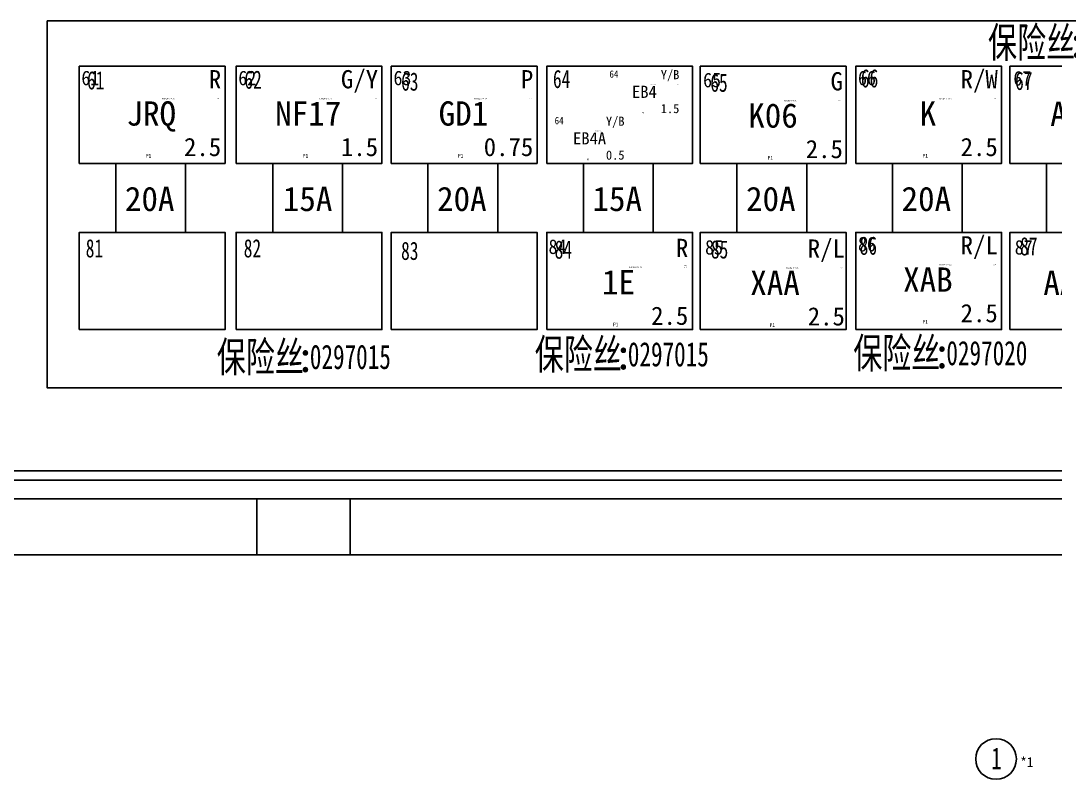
# Model space of a CAD drawing. Header units: millimetres. Extents: x -2653 to 6698, y -4403 to -42.
# Drawn here: x -1338.1 to -1253, y -857.4 to -795 of the extents above; entities that cross this region are included whole.
import ezdxf
from ezdxf.enums import TextEntityAlignment as Align

# ---------------------------------------------------------------- set-up
doc = ezdxf.new("R2010")
doc.units = ezdxf.units.MM
doc.header["$MEASUREMENT"] = 0
for name, color, linetype in [('文字', 3, 'Continuous'), ('物料-序号', 5, 'Continuous'), ('物料-数量', 4, 'Continuous'), ('轮廓线', 7, 'Continuous'), ('附件-供应商', 43, 'Continuous'), ('附件-名称', 53, 'Continuous'), ('附件-数量', 21, 'Continuous'), ('附件-编码', 52, 'Continuous')]:
    doc.layers.add(name, color=color, linetype=linetype)
for name, color, linetype, plot in [('物料-不打印', 2, 'Continuous', False), ('附件-不打印', 2, 'Continuous', False), ('隐藏-剥皮长度', 2, 'Continuous', False), ('隐藏-加余量', 1, 'Continuous', False), ('隐藏-备注', 1, 'Continuous', False), ('隐藏-孔位', 1, 'Continuous', False), ('隐藏-对应端子', 2, 'Continuous', False), ('隐藏-规格', 1, 'Continuous', False), ('隐藏-辅助信息', 3, 'Continuous', False), ('隐藏-防水栓', 2, 'Continuous', False)]:
    doc.layers.add(name, color=color, linetype=linetype, plot=plot)
doc.styles.add('CL', font='', dxfattribs={"height": 2})
doc.styles.get("Standard").update_dxf_attribs({"font": 'txt', "bigfont": 'gbcbig.shx'})
doc.styles.add('灯泡', font='', dxfattribs={"width": 0.7})
doc.styles.get('CL').set_extended_font_data('SimSun')
doc.styles.get('灯泡').set_extended_font_data('NSimSun')

# ---------------------------------------------------------------- blocks, each defined once
blk = doc.blocks.new('BX22012-1成')
at = {"color": 0, "lineweight": -3}
for p, q in [((1197.788, 69.237), (863.718, 69.237)), ((1197.788, 68.471), (863.718, 68.471)), ((1197.788, 66.939), (863.718, 66.939)), ((863.718, 62.341), (923.483, 62.341)), ((931.145, 62.341), (993.975, 62.341))]:
    blk.add_line(p, q, dxfattribs=at)
at = {"color": 0, "lineweight": -3, "ltscale": 0.101351}
for p, q in [((923.483, 66.939), (923.483, 62.341)), ((931.145, 62.341), (931.145, 66.939))]:
    blk.add_line(p, q, dxfattribs=at)
at = {"color": 0, "lineweight": -3, "ltscale": 0.168919}
blk.add_line((931.145, 62.341), (923.483, 62.341), dxfattribs=at)
at = {"color": 0, "lineweight": -3}
for points in [[(908.854, 94.536), (920.854, 94.536), (920.854, 102.536), (908.854, 102.536)], [(921.769, 94.536), (933.769, 94.536), (933.769, 102.536), (921.769, 102.536)], [(934.539, 94.536), (946.539, 94.536), (946.539, 102.536), (934.539, 102.536)], [(947.33, 94.536), (959.33, 94.536), (959.33, 102.536), (947.33, 102.536)], [(959.966, 94.536), (971.966, 94.536), (971.966, 102.536), (959.966, 102.536)], [(972.767, 94.536), (984.767, 94.536), (984.767, 102.536), (972.767, 102.536)], [(985.448, 94.536), (997.448, 94.536), (997.448, 102.536), (985.448, 102.536)], [(908.854, 80.863), (920.854, 80.863), (920.854, 88.863), (908.854, 88.863)], [(921.769, 80.863), (933.769, 80.863), (933.769, 88.863), (921.769, 88.863)], [(934.539, 80.863), (946.539, 80.863), (946.539, 88.863), (934.539, 88.863)], [(947.33, 80.863), (959.33, 80.863), (959.33, 88.863), (947.33, 88.863)], [(959.966, 80.863), (971.966, 80.863), (971.966, 88.863), (959.966, 88.863)], [(972.767, 80.863), (984.767, 80.863), (984.767, 88.863), (972.767, 88.863)], [(985.448, 80.863), (997.448, 80.863), (997.448, 88.863), (985.448, 88.863)]]:
    blk.add_lwpolyline(points, close=True, dxfattribs=at)
for points in [[(911.867, 88.863), (911.867, 94.536)], [(917.615, 94.536), (917.615, 88.863)], [(924.782, 88.863), (924.782, 94.536)], [(930.53, 94.536), (930.53, 88.863)], [(937.552, 88.863), (937.552, 94.536)], [(943.3, 94.536), (943.3, 88.863)], [(950.343, 88.863), (950.343, 94.536)], [(956.091, 94.536), (956.091, 88.863)], [(962.978, 88.863), (962.978, 94.536)], [(968.727, 94.536), (968.727, 88.863)], [(975.78, 88.863), (975.78, 94.536)], [(981.528, 94.536), (981.528, 88.863)], [(988.461, 88.863), (988.461, 94.536)]]:
    blk.add_lwpolyline(points, dxfattribs=at)
at = {"layer": '轮廓线', "color": 0, "lineweight": -3}
blk.add_lwpolyline([(906.231, 106.288), (1077.008, 106.288), (1077.008, 76.066), (906.231, 76.066)], close=True, dxfattribs=at)
at = {"color": 0, "lineweight": -3, "char_height": 1.5, "width": 3.6791, "attachment_point": 1, "style": '灯泡'}
for s, insert in [('64', (947.84, 102.247)), ('66', (973.185, 102.298)), ('61', (909.497, 102.134)), ('62', (922.447, 102.186)), ('63', (935.345, 102.03)), ('65', (960.791, 101.934)), ('67', (985.874, 102.09)), ('81', (909.392, 88.308)), ('82', (922.395, 88.308)), ('83', (935.345, 88.099)), ('84', (947.982, 88.204)), ('85', (960.843, 88.213)), ('86', (973.081, 88.525)), ('87', (986.292, 88.473))]:
    blk.add_mtext(s, dxfattribs=dict(at, insert=insert))
blk = doc.blocks.new('电线2')
at = {"layer": '轮廓线', "color": 7, "style": 'CL', "flags": 4}
for tag, p in [('颜色', (5.879, 2.803)), ('线径', (5.879, -2.776))]:
    blk.add_attdef(tag, text='', height=1.5, dxfattribs=at).set_placement(p, align=Align.MIDDLE_RIGHT)
blk.add_attdef('线号', text='', height=2, dxfattribs=at).set_placement((0.127, -0.016), align=Align.MIDDLE_CENTER)
at = {"layer": '隐藏-剥皮长度', "color": 2, "style": 'CL', "width": 0.9, "flags": 4}
blk.add_attdef('剥皮', text='', height=0.1, dxfattribs=at).set_placement((5.742, 1.222), align=Align.MIDDLE_RIGHT)
at = {"layer": '隐藏-加余量', "color": 1, "style": 'CL', "width": 0.9, "flags": 4}
blk.add_attdef('加余量', text='', height=0.1, dxfattribs=at).set_placement((5.742, 1.362), align=Align.MIDDLE_RIGHT)
at = {"layer": '隐藏-备注', "color": 1, "style": 'CL', "width": 0.9, "flags": 5}
blk.add_attdef('备注', text='', height=0.1, dxfattribs=at).set_placement((3.704, -1.38), align=Align.MIDDLE_CENTER)
at = {"layer": '隐藏-孔位', "color": 6, "style": 'CL', "width": 0.9, "flags": 4}
blk.add_attdef('孔位', text='', height=1.2, dxfattribs=at).set_placement((-5.625, 2.907), align=Align.MIDDLE_LEFT)
at = {"layer": '隐藏-对应端子', "color": 2, "style": 'CL', "width": 0.9, "flags": 4}
blk.add_attdef('对应簧片', text='', height=0.1, dxfattribs=at).set_placement((2.055, 1.208), align=Align.MIDDLE_RIGHT)
at = {"layer": '隐藏-规格', "color": 1, "style": 'CL', "width": 0.9, "flags": 5}
blk.add_attdef('规格', text='', height=0.2, dxfattribs=at).set_placement((5.742, -1.391), align=Align.MIDDLE_RIGHT)
at = {"layer": '隐藏-辅助信息', "color": 3, "style": 'CL', "width": 0.9, "flags": 5}
for tag, p in [('供方编码', (3.704, 1.236)), ('编码', (3.704, 1.37))]:
    blk.add_attdef(tag, text='', height=0.1, dxfattribs=at).set_placement(p, align=Align.MIDDLE_CENTER)
at = {"layer": '隐藏-辅助信息', "color": 2, "style": 'CL', "width": 0.9, "flags": 5}
for tag, p in [('辅助', (3.704, 1.511)), ('标识管', (3.704, -1.138))]:
    blk.add_attdef(tag, text='', height=0.1, dxfattribs=at).set_placement(p, align=Align.MIDDLE_CENTER)
at = {"layer": '隐藏-辅助信息', "color": 3, "style": 'CL', "width": 0.9, "flags": 5}
for tag, p in [('线种', (2.055, -1.261)), ('工位', (2.055, -1.38))]:
    blk.add_attdef(tag, text='', height=0.1, dxfattribs=at).set_placement(p, align=Align.MIDDLE_RIGHT)
at = {"layer": '隐藏-辅助信息', "color": 1, "style": 'CL', "width": 0.9, "flags": 5}
blk.add_attdef('选项', text='', height=0.1, dxfattribs=at).set_placement((3.704, -1.261), align=Align.MIDDLE_CENTER)
at = {"layer": '隐藏-辅助信息', "color": 4, "style": 'CL', "width": 0.9, "flags": 4}
blk.add_attdef('位置', text='', height=0.3, dxfattribs=at).set_placement((-0.094, -3.491), align=Align.MIDDLE_CENTER)
at = {"layer": '隐藏-防水栓', "color": 2, "style": 'CL', "width": 0.9, "flags": 4}
blk.add_attdef('防水栓', text='', height=0.1, dxfattribs=at).set_placement((2.055, 1.362), align=Align.MIDDLE_RIGHT)
blk = doc.blocks.new('物料')
at = {"layer": '轮廓线', "color": 1, "linetype": 'ByBlock', "lineweight": -3}
blk.add_circle((-0.001, 0), 1.672, dxfattribs=at)
at = {"layer": '物料-不打印', "color": 1, "style": 'CL', "width": 0.6, "flags": 1}
blk.add_attdef('单位', text='', height=0.2, dxfattribs=at).set_placement((-1.35, -0.771), align=Align.MIDDLE_RIGHT)
at = {"layer": '物料-不打印', "color": 3, "style": 'CL', "width": 0.6, "flags": 5}
for tag, height, p in [('工位', 0.2, (1.425, -0.922)), ('名称', 2, (0.285, -2.604)), ('规格', 0.2, (1.425, -1.173))]:
    blk.add_attdef(tag, text='', height=height, dxfattribs=at).set_placement(p, align=Align.MIDDLE_LEFT)
for tag, height, p in [('供应商', 2, (0.023, -2.645)), ('位置', 0.2, (-1.349, -1.287))]:
    blk.add_attdef(tag, text='', height=height, dxfattribs=at).set_placement(p, align=Align.MIDDLE_RIGHT)
at = {"layer": '物料-不打印', "color": 2, "style": 'CL', "width": 0.6, "flags": 5}
for tag, p in [('供方编码', (-1.35, -1.534)), ('编码', (-1.368, -1.056))]:
    blk.add_attdef(tag, text='', height=0.2, dxfattribs=at).set_placement(p, align=Align.MIDDLE_RIGHT)
at = {"layer": '物料-不打印', "color": 1, "style": 'CL', "width": 0.6, "flags": 5}
for tag, p in [('选项', (-0.138, -1.422)), ('备注', (1.398, -1.373))]:
    blk.add_attdef(tag, text='', height=0.2, dxfattribs=at).set_placement(p, align=Align.MIDDLE_LEFT)
at = {"layer": '物料-序号', "color": 0, "style": 'CL', "width": 0.7, "flags": 4}
blk.add_attdef('序号', text='', height=1.8, dxfattribs=at).set_placement((0.031, 0.049), align=Align.MIDDLE_CENTER)
at = {"layer": '物料-数量', "color": 2, "style": 'CL'}
blk.add_text('*', height=0.8, dxfattribs=at).set_placement((2.261, -0.26), align=Align.MIDDLE_CENTER)
at = {"layer": '物料-数量', "color": 2, "style": 'CL', "flags": 4}
blk.add_attdef('数量', text='', height=0.8, dxfattribs=at).set_placement((2.531, -0.253), align=Align.MIDDLE_LEFT)
blk = doc.blocks.new('附件')
at = {"layer": '文字', "color": 3, "style": 'CL'}
blk.add_text(':', height=2.5, dxfattribs=at).set_placement((-3.788, -0.382), align=Align.MIDDLE_CENTER)
at = {"layer": '附件-不打印', "color": 3, "style": 'CL', "width": 0.7, "flags": 5}
for tag, p in [('供方编码', (-8.485, -1.616)), ('范围', (-8.485, -1.318)), ('工位', (-6.896, -1.318)), ('位置', (-5.306, -1.318))]:
    blk.add_attdef(tag, text='', height=0.2, dxfattribs=at).set_placement(p, align=Align.MIDDLE_CENTER)
at = {"layer": '附件-不打印', "color": 1, "style": 'CL'}
for tag, width, flags, p in [('选项', 0.7, 13, (-6.896, -1.616)), ('备注', 0.7, 5, (-5.306, -1.616)), ('规格', 0.7, 5, (-3.717, -1.616)), ('单位', 0.6, 1, (-3.717, -1.318))]:
    blk.add_attdef(tag, text='', height=0.2, dxfattribs=dict(at, width=width, flags=flags)).set_placement(p, align=Align.MIDDLE_CENTER)
at = {"layer": '附件-供应商', "color": 3, "style": 'CL', "width": 0.7, "flags": 8}
blk.add_attdef('供应商', text='', height=2.5, dxfattribs=at).set_placement((-13.399, -0.419), align=Align.MIDDLE_RIGHT)
at = {"layer": '附件-名称', "color": 3, "style": 'CL', "width": 0.7, "flags": 4}
blk.add_attdef('名称', text='', height=2.5, dxfattribs=at).set_placement((-3.92, -0.382), align=Align.MIDDLE_RIGHT)
at = {"layer": '附件-数量', "color": 2, "style": 'CL', "width": 0.7, "flags": 2}
blk.add_attdef('*', text='', height=1, dxfattribs=at).set_placement((15.719, -0.382), align=Align.MIDDLE_CENTER)
at = {"layer": '附件-数量', "color": 2, "style": 'CL', "width": 0.7, "flags": 4}
blk.add_attdef('数量', text='', height=1.2, dxfattribs=at).set_placement((16.072, -0.382), align=Align.MIDDLE_LEFT)
at = {"layer": '附件-编码', "color": 2, "style": 'CL', "width": 0.7, "flags": 4}
blk.add_attdef('编码', text='', height=2.5, dxfattribs=at).set_placement((-3.651, -0.382), align=Align.MIDDLE_LEFT)

msp = doc.modelspace()

# ---------------------------------------------------------------- block references
msp.add_blockref('BX22012-1成', (-2242.141, -901.243))
ref = msp.add_blockref('附件', (-1247.407, -796.356))
ref.add_attrib('名称', '保险丝', dxfattribs={"layer": '附件-名称', "color": 3, "height": 2.5, "style": 'CL', "width": 0.7, "flags": 4}).set_placement((-1251.331, -796.739), align=Align.MIDDLE_RIGHT)
ref.add_attrib('编码', '0297010', dxfattribs={"layer": '附件-编码', "color": 2, "height": 2, "style": 'CL', "width": 0.7, "flags": 4}).set_placement((-1250.831, -796.739), align=Align.MIDDLE_LEFT)
at = {"lineweight": -3}
ref = msp.add_blockref('电线2', (-1327.482, -802.574), dxfattribs=at)
ref.add_attrib('线号', 'JRQ', dxfattribs={"layer": '轮廓线', "color": 7, "height": 2, "style": 'CL'}).set_placement((-1327.355, -802.591), align=Align.MIDDLE_CENTER)
ref.add_attrib('线径', '2.5', dxfattribs={"layer": '轮廓线', "color": 7, "height": 1.5, "style": 'CL'}).set_placement((-1321.603, -805.35), align=Align.MIDDLE_RIGHT)
ref.add_attrib('颜色', 'R', dxfattribs={"layer": '轮廓线', "color": 7, "height": 1.5, "style": 'CL'}).set_placement((-1321.603, -799.771), align=Align.MIDDLE_RIGHT)
ref.add_attrib('孔位', '61', dxfattribs={"layer": '隐藏-孔位', "color": 6, "height": 1.2, "style": 'CL', "width": 0.9}).set_placement((-1333.106, -799.667), align=Align.MIDDLE_LEFT)
ref.add_attrib('剥皮', '5.0', dxfattribs={"layer": '隐藏-剥皮长度', "color": 2, "height": 0.1, "style": 'CL', "width": 0.9}).set_placement((-1321.74, -801.353), align=Align.MIDDLE_RIGHT)
ref.add_attrib('对应簧片', 'DJB621A-5*0.6C', dxfattribs={"layer": '隐藏-对应端子', "color": 2, "height": 0.1, "style": 'CL', "width": 0.9}).set_placement((-1325.426, -801.366), align=Align.MIDDLE_RIGHT)
ref.add_attrib('位置', 'P1', dxfattribs={"layer": '隐藏-辅助信息', "color": 4, "height": 0.3, "style": 'CL', "width": 0.9}).set_placement((-1327.576, -806.065), align=Align.MIDDLE_CENTER)
ref = msp.add_blockref('电线2', (-1314.567, -802.574), dxfattribs=at)
ref.add_attrib('线号', 'NF17', dxfattribs={"layer": '轮廓线', "color": 7, "height": 2, "style": 'CL'}).set_placement((-1314.44, -802.591), align=Align.MIDDLE_CENTER)
ref.add_attrib('线径', '1.5', dxfattribs={"layer": '轮廓线', "color": 7, "height": 1.5, "style": 'CL'}).set_placement((-1308.688, -805.35), align=Align.MIDDLE_RIGHT)
ref.add_attrib('颜色', 'G/Y', dxfattribs={"layer": '轮廓线', "color": 7, "height": 1.5, "style": 'CL'}).set_placement((-1308.688, -799.771), align=Align.MIDDLE_RIGHT)
ref.add_attrib('孔位', '62', dxfattribs={"layer": '隐藏-孔位', "color": 6, "height": 1.2, "style": 'CL', "width": 0.9}).set_placement((-1320.192, -799.667), align=Align.MIDDLE_LEFT)
ref.add_attrib('剥皮', '5.0', dxfattribs={"layer": '隐藏-剥皮长度', "color": 2, "height": 0.1, "style": 'CL', "width": 0.9}).set_placement((-1308.825, -801.353), align=Align.MIDDLE_RIGHT)
ref.add_attrib('对应簧片', 'DJB621A-5*0.6B', dxfattribs={"layer": '隐藏-对应端子', "color": 2, "height": 0.1, "style": 'CL', "width": 0.9}).set_placement((-1312.511, -801.366), align=Align.MIDDLE_RIGHT)
ref.add_attrib('位置', 'P1', dxfattribs={"layer": '隐藏-辅助信息', "color": 4, "height": 0.3, "style": 'CL', "width": 0.9}).set_placement((-1314.661, -806.065), align=Align.MIDDLE_CENTER)
ref = msp.add_blockref('电线2', (-1301.796, -802.574), dxfattribs=at)
ref.add_attrib('线号', 'GD1', dxfattribs={"layer": '轮廓线', "color": 7, "height": 2, "style": 'CL'}).set_placement((-1301.669, -802.591), align=Align.MIDDLE_CENTER)
ref.add_attrib('线径', '0.75', dxfattribs={"layer": '轮廓线', "color": 7, "height": 1.5, "style": 'CL'}).set_placement((-1295.918, -805.35), align=Align.MIDDLE_RIGHT)
ref.add_attrib('颜色', 'P', dxfattribs={"layer": '轮廓线', "color": 7, "height": 1.5, "style": 'CL'}).set_placement((-1295.918, -799.771), align=Align.MIDDLE_RIGHT)
ref.add_attrib('孔位', '63', dxfattribs={"layer": '隐藏-孔位', "color": 6, "height": 1.2, "style": 'CL', "width": 0.9}).set_placement((-1307.421, -799.667), align=Align.MIDDLE_LEFT)
ref.add_attrib('剥皮', '5.0', dxfattribs={"layer": '隐藏-剥皮长度', "color": 2, "height": 0.1, "style": 'CL', "width": 0.9}).set_placement((-1296.055, -801.353), align=Align.MIDDLE_RIGHT)
ref.add_attrib('对应簧片', 'DJB621A-5*0.6A', dxfattribs={"layer": '隐藏-对应端子', "color": 2, "height": 0.1, "style": 'CL', "width": 0.9}).set_placement((-1299.741, -801.366), align=Align.MIDDLE_RIGHT)
ref.add_attrib('位置', 'P1', dxfattribs={"layer": '隐藏-辅助信息', "color": 4, "height": 0.3, "style": 'CL', "width": 0.9}).set_placement((-1301.891, -806.065), align=Align.MIDDLE_CENTER)
ref = msp.add_blockref('电线2', (-1286.836, -800.8), dxfattribs=dict(at, xscale=0.5, yscale=0.5, zscale=0.5))
ref.add_attrib('线号', 'EB4', dxfattribs={"layer": '轮廓线', "color": 7, "height": 1, "style": 'CL'}).set_placement((-1286.773, -800.808), align=Align.MIDDLE_CENTER)
ref.add_attrib('线径', '1.5', dxfattribs={"layer": '轮廓线', "color": 7, "height": 0.75, "style": 'CL'}).set_placement((-1283.897, -802.188), align=Align.MIDDLE_RIGHT)
ref.add_attrib('颜色', 'Y/B', dxfattribs={"layer": '轮廓线', "color": 7, "height": 0.75, "style": 'CL'}).set_placement((-1283.897, -799.398), align=Align.MIDDLE_RIGHT)
ref.add_attrib('孔位', '64', dxfattribs={"layer": '隐藏-孔位', "color": 6, "height": 0.6, "style": 'CL', "width": 0.9}).set_placement((-1289.649, -799.347), align=Align.MIDDLE_LEFT)
ref.add_attrib('剥皮', '5.0', dxfattribs={"layer": '隐藏-剥皮长度', "color": 2, "height": 0.05, "style": 'CL', "width": 0.9}).set_placement((-1283.965, -800.189), align=Align.MIDDLE_RIGHT)
ref.add_attrib('对应簧片', 'DJB621A-5*0.6C', dxfattribs={"layer": '隐藏-对应端子', "color": 2, "height": 0.05, "style": 'CL', "width": 0.9}).set_placement((-1285.809, -800.196), align=Align.MIDDLE_RIGHT)
ref.add_attrib('位置', 'P1', dxfattribs={"layer": '隐藏-辅助信息', "color": 4, "height": 0.15, "style": 'CL', "width": 0.9}).set_placement((-1286.884, -802.545), align=Align.MIDDLE_CENTER)
ref = msp.add_blockref('电线2', (-1276.315, -802.743), dxfattribs=at)
ref.add_attrib('线号', 'K06', dxfattribs={"layer": '轮廓线', "color": 7, "height": 2, "style": 'CL'}).set_placement((-1276.188, -802.759), align=Align.MIDDLE_CENTER)
ref.add_attrib('线径', '2.5', dxfattribs={"layer": '轮廓线', "color": 7, "height": 1.5, "style": 'CL'}).set_placement((-1270.436, -805.519), align=Align.MIDDLE_RIGHT)
ref.add_attrib('颜色', 'G', dxfattribs={"layer": '轮廓线', "color": 7, "height": 1.5, "style": 'CL'}).set_placement((-1270.436, -799.939), align=Align.MIDDLE_RIGHT)
ref.add_attrib('孔位', '65', dxfattribs={"layer": '隐藏-孔位', "color": 6, "height": 1.2, "style": 'CL', "width": 0.9}).set_placement((-1281.94, -799.836), align=Align.MIDDLE_LEFT)
ref.add_attrib('剥皮', '5.0', dxfattribs={"layer": '隐藏-剥皮长度', "color": 2, "height": 0.1, "style": 'CL', "width": 0.9}).set_placement((-1270.573, -801.521), align=Align.MIDDLE_RIGHT)
ref.add_attrib('对应簧片', 'DJB621A-5*0.6C', dxfattribs={"layer": '隐藏-对应端子', "color": 2, "height": 0.1, "style": 'CL', "width": 0.9}).set_placement((-1274.259, -801.535), align=Align.MIDDLE_RIGHT)
ref.add_attrib('位置', 'P1', dxfattribs={"layer": '隐藏-辅助信息', "color": 4, "height": 0.3, "style": 'CL', "width": 0.9}).set_placement((-1276.409, -806.233), align=Align.MIDDLE_CENTER)
ref = msp.add_blockref('电线2', (-1263.568, -802.574), dxfattribs=at)
ref.add_attrib('线号', 'K', dxfattribs={"layer": '轮廓线', "height": 2, "style": 'CL'}).set_placement((-1263.441, -802.591), align=Align.MIDDLE_CENTER)
ref.add_attrib('线径', '2.5', dxfattribs={"layer": '轮廓线', "color": 7, "height": 1.5, "style": 'CL'}).set_placement((-1257.69, -805.35), align=Align.MIDDLE_RIGHT)
ref.add_attrib('颜色', 'R/W', dxfattribs={"layer": '轮廓线', "color": 7, "height": 1.5, "style": 'CL'}).set_placement((-1257.69, -799.771), align=Align.MIDDLE_RIGHT)
ref.add_attrib('孔位', '66', dxfattribs={"layer": '隐藏-孔位', "color": 6, "height": 1.2, "style": 'CL', "width": 0.9}).set_placement((-1269.193, -799.667), align=Align.MIDDLE_LEFT)
ref.add_attrib('剥皮', '5.0', dxfattribs={"layer": '隐藏-剥皮长度', "color": 2, "height": 0.1, "style": 'CL', "width": 0.9}).set_placement((-1257.826, -801.353), align=Align.MIDDLE_RIGHT)
ref.add_attrib('对应簧片', 'DJB621A-5*0.6C', dxfattribs={"layer": '隐藏-对应端子', "color": 2, "height": 0.1, "style": 'CL', "width": 0.9}).set_placement((-1261.513, -801.366), align=Align.MIDDLE_RIGHT)
ref.add_attrib('位置', 'P1', dxfattribs={"layer": '隐藏-辅助信息', "color": 4, "height": 0.3, "style": 'CL', "width": 0.9}).set_placement((-1263.663, -806.065), align=Align.MIDDLE_CENTER)
ref = msp.add_blockref('电线2', (-1250.782, -802.599), dxfattribs=at)
ref.add_attrib('线号', 'AA05', dxfattribs={"layer": '轮廓线', "color": 7, "height": 2, "style": 'CL'}).set_placement((-1250.655, -802.616), align=Align.MIDDLE_CENTER)
ref.add_attrib('线径', '1.0', dxfattribs={"layer": '轮廓线', "color": 7, "height": 1.5, "style": 'CL'}).set_placement((-1244.903, -805.375), align=Align.MIDDLE_RIGHT)
ref.add_attrib('颜色', 'R/Y', dxfattribs={"layer": '轮廓线', "color": 7, "height": 1.5, "style": 'CL'}).set_placement((-1244.903, -799.796), align=Align.MIDDLE_RIGHT)
ref.add_attrib('孔位', '67', dxfattribs={"layer": '隐藏-孔位', "color": 6, "height": 1.2, "style": 'CL', "width": 0.9}).set_placement((-1256.407, -799.692), align=Align.MIDDLE_LEFT)
ref.add_attrib('剥皮', '5.0', dxfattribs={"layer": '隐藏-剥皮长度', "color": 2, "height": 0.1, "style": 'CL', "width": 0.9}).set_placement((-1245.04, -801.378), align=Align.MIDDLE_RIGHT)
ref.add_attrib('对应簧片', 'DJB621A-5*0.6A', dxfattribs={"layer": '隐藏-对应端子', "color": 2, "height": 0.1, "style": 'CL', "width": 0.9}).set_placement((-1248.726, -801.391), align=Align.MIDDLE_RIGHT)
ref.add_attrib('位置', 'P1', dxfattribs={"layer": '隐藏-辅助信息', "color": 4, "height": 0.3, "style": 'CL', "width": 0.9}).set_placement((-1250.876, -806.09), align=Align.MIDDLE_CENTER)
ref = msp.add_blockref('电线2', (-1291.349, -804.629), dxfattribs=dict(at, xscale=0.5, yscale=0.5, zscale=0.5))
ref.add_attrib('线号', 'EB4A', dxfattribs={"layer": '轮廓线', "color": 7, "height": 1, "style": 'CL'}).set_placement((-1291.285, -804.638), align=Align.MIDDLE_CENTER)
ref.add_attrib('线径', '0.5', dxfattribs={"layer": '轮廓线', "color": 7, "height": 0.75, "style": 'CL'}).set_placement((-1288.409, -806.017), align=Align.MIDDLE_RIGHT)
ref.add_attrib('颜色', 'Y/B', dxfattribs={"layer": '轮廓线', "color": 7, "height": 0.75, "style": 'CL'}).set_placement((-1288.409, -803.228), align=Align.MIDDLE_RIGHT)
ref.add_attrib('孔位', '64', dxfattribs={"layer": '隐藏-孔位', "color": 6, "height": 0.6, "style": 'CL', "width": 0.9}).set_placement((-1294.161, -803.176), align=Align.MIDDLE_LEFT)
ref.add_attrib('剥皮', '5.0', dxfattribs={"layer": '隐藏-剥皮长度', "color": 2, "height": 0.05, "style": 'CL', "width": 0.9}).set_placement((-1288.478, -804.019), align=Align.MIDDLE_RIGHT)
ref.add_attrib('对应簧片', 'DJB621A-5*0.6C', dxfattribs={"layer": '隐藏-对应端子', "color": 2, "height": 0.05, "style": 'CL', "width": 0.9}).set_placement((-1290.321, -804.025), align=Align.MIDDLE_RIGHT)
ref.add_attrib('位置', 'P1', dxfattribs={"layer": '隐藏-辅助信息', "color": 4, "height": 0.15, "style": 'CL', "width": 0.9}).set_placement((-1291.396, -806.375), align=Align.MIDDLE_CENTER)
ref = msp.add_blockref('电线2', (-1289.037, -816.461), dxfattribs=at)
ref.add_attrib('线号', '1E', dxfattribs={"layer": '轮廓线', "color": 7, "height": 2, "style": 'CL'}).set_placement((-1288.91, -816.477), align=Align.MIDDLE_CENTER)
ref.add_attrib('线径', '2.5', dxfattribs={"layer": '轮廓线', "color": 7, "height": 1.5, "style": 'CL'}).set_placement((-1283.159, -819.237), align=Align.MIDDLE_RIGHT)
ref.add_attrib('颜色', 'R', dxfattribs={"layer": '轮廓线', "color": 7, "height": 1.5, "style": 'CL'}).set_placement((-1283.159, -813.657), align=Align.MIDDLE_RIGHT)
ref.add_attrib('孔位', '84', dxfattribs={"layer": '隐藏-孔位', "color": 6, "height": 1.2, "style": 'CL', "width": 0.9}).set_placement((-1294.662, -813.554), align=Align.MIDDLE_LEFT)
ref.add_attrib('剥皮', '6.0', dxfattribs={"layer": '隐藏-剥皮长度', "color": 2, "height": 0.1, "style": 'CL', "width": 0.9}).set_placement((-1283.295, -815.239), align=Align.MIDDLE_RIGHT)
ref.add_attrib('对应簧片', 'DJB621A-5*0.6C', dxfattribs={"layer": '隐藏-对应端子', "color": 2, "height": 0.1, "style": 'CL', "width": 0.9}).set_placement((-1286.982, -815.253), align=Align.MIDDLE_RIGHT)
ref.add_attrib('加余量', '100', dxfattribs={"layer": '隐藏-加余量', "color": 1, "height": 0.1, "style": 'CL', "width": 0.9}).set_placement((-1283.295, -815.099), align=Align.MIDDLE_RIGHT)
ref.add_attrib('位置', 'P1', dxfattribs={"layer": '隐藏-辅助信息', "color": 4, "height": 0.3, "style": 'CL', "width": 0.9}).set_placement((-1289.132, -819.951), align=Align.MIDDLE_CENTER)
ref = msp.add_blockref('电线2', (-1276.151, -816.512), dxfattribs=at)
ref.add_attrib('线号', 'XAA', dxfattribs={"layer": '轮廓线', "color": 7, "height": 2, "style": 'CL'}).set_placement((-1276.024, -816.529), align=Align.MIDDLE_CENTER)
ref.add_attrib('线径', '2.5', dxfattribs={"layer": '轮廓线', "color": 7, "height": 1.5, "style": 'CL'}).set_placement((-1270.273, -819.288), align=Align.MIDDLE_RIGHT)
ref.add_attrib('颜色', 'R/L', dxfattribs={"layer": '轮廓线', "color": 7, "height": 1.5, "style": 'CL'}).set_placement((-1270.273, -813.709), align=Align.MIDDLE_RIGHT)
ref.add_attrib('孔位', '85', dxfattribs={"layer": '隐藏-孔位', "color": 6, "height": 1.2, "style": 'CL', "width": 0.9}).set_placement((-1281.776, -813.606), align=Align.MIDDLE_LEFT)
ref.add_attrib('剥皮', '5.0', dxfattribs={"layer": '隐藏-剥皮长度', "color": 2, "height": 0.1, "style": 'CL', "width": 0.9}).set_placement((-1270.409, -815.291), align=Align.MIDDLE_RIGHT)
ref.add_attrib('对应簧片', 'DJB621A-5*0.6C', dxfattribs={"layer": '隐藏-对应端子', "color": 2, "height": 0.1, "style": 'CL', "width": 0.9}).set_placement((-1274.096, -815.304), align=Align.MIDDLE_RIGHT)
ref.add_attrib('位置', 'P1', dxfattribs={"layer": '隐藏-辅助信息', "color": 4, "height": 0.3, "style": 'CL', "width": 0.9}).set_placement((-1276.246, -820.003), align=Align.MIDDLE_CENTER)
ref = msp.add_blockref('电线2', (-1263.568, -816.248), dxfattribs=at)
ref.add_attrib('线号', 'XAB', dxfattribs={"layer": '轮廓线', "color": 7, "height": 2, "style": 'CL'}).set_placement((-1263.441, -816.264), align=Align.MIDDLE_CENTER)
ref.add_attrib('线径', '2.5', dxfattribs={"layer": '轮廓线', "color": 7, "height": 1.5, "style": 'CL'}).set_placement((-1257.69, -819.023), align=Align.MIDDLE_RIGHT)
ref.add_attrib('颜色', 'R/L', dxfattribs={"layer": '轮廓线', "color": 7, "height": 1.5, "style": 'CL'}).set_placement((-1257.69, -813.444), align=Align.MIDDLE_RIGHT)
ref.add_attrib('孔位', '86', dxfattribs={"layer": '隐藏-孔位', "color": 6, "height": 1.2, "style": 'CL', "width": 0.9}).set_placement((-1269.193, -813.341), align=Align.MIDDLE_LEFT)
ref.add_attrib('剥皮', '5.0', dxfattribs={"layer": '隐藏-剥皮长度', "color": 2, "height": 0.1, "style": 'CL', "width": 0.9}).set_placement((-1257.826, -815.026), align=Align.MIDDLE_RIGHT)
ref.add_attrib('对应簧片', 'DJB621A-5*0.6C', dxfattribs={"layer": '隐藏-对应端子', "color": 2, "height": 0.1, "style": 'CL', "width": 0.9}).set_placement((-1261.513, -815.039), align=Align.MIDDLE_RIGHT)
ref.add_attrib('位置', 'P1', dxfattribs={"layer": '隐藏-辅助信息', "color": 4, "height": 0.3, "style": 'CL', "width": 0.9}).set_placement((-1263.663, -819.738), align=Align.MIDDLE_CENTER)
ref = msp.add_blockref('电线2', (-1250.668, -816.512), dxfattribs=at)
ref.add_attrib('线号', 'AA15B', dxfattribs={"layer": '轮廓线', "color": 7, "height": 2, "style": 'CL'}).set_placement((-1250.542, -816.529), align=Align.MIDDLE_CENTER)
ref.add_attrib('线径', '1.0', dxfattribs={"layer": '轮廓线', "color": 7, "height": 1.5, "style": 'CL'}).set_placement((-1244.79, -819.288), align=Align.MIDDLE_RIGHT)
ref.add_attrib('颜色', 'Gr/R', dxfattribs={"layer": '轮廓线', "color": 7, "height": 1.5, "style": 'CL'}).set_placement((-1244.79, -813.709), align=Align.MIDDLE_RIGHT)
ref.add_attrib('孔位', '87', dxfattribs={"layer": '隐藏-孔位', "color": 6, "height": 1.2, "style": 'CL', "width": 0.9}).set_placement((-1256.293, -813.606), align=Align.MIDDLE_LEFT)
ref.add_attrib('剥皮', '5.0', dxfattribs={"layer": '隐藏-剥皮长度', "color": 2, "height": 0.1, "style": 'CL', "width": 0.9}).set_placement((-1244.927, -815.291), align=Align.MIDDLE_RIGHT)
ref.add_attrib('对应簧片', 'DJB621A-5*0.6A', dxfattribs={"layer": '隐藏-对应端子', "color": 2, "height": 0.1, "style": 'CL', "width": 0.9}).set_placement((-1248.613, -815.304), align=Align.MIDDLE_RIGHT)
ref.add_attrib('位置', 'P1', dxfattribs={"layer": '隐藏-辅助信息', "color": 4, "height": 0.3, "style": 'CL', "width": 0.9}).set_placement((-1250.763, -820.003), align=Align.MIDDLE_CENTER)
ref = msp.add_blockref('附件', (-1284.713, -822.022))
ref.add_attrib('名称', '保险丝', dxfattribs={"layer": '附件-名称', "color": 3, "height": 2.5, "style": 'CL', "width": 0.7, "flags": 4}).set_placement((-1288.637, -822.405), align=Align.MIDDLE_RIGHT)
ref.add_attrib('编码', '0297015', dxfattribs={"layer": '附件-编码', "color": 2, "height": 2, "style": 'CL', "width": 0.7, "flags": 4}).set_placement((-1288.137, -822.405), align=Align.MIDDLE_LEFT)
ref = msp.add_blockref('附件', (-1258.498, -821.924))
ref.add_attrib('名称', '保险丝', dxfattribs={"layer": '附件-名称', "color": 3, "height": 2.5, "style": 'CL', "width": 0.7, "flags": 4}).set_placement((-1262.422, -822.307), align=Align.MIDDLE_RIGHT)
ref.add_attrib('编码', '0297020', dxfattribs={"layer": '附件-编码', "color": 2, "height": 2, "style": 'CL', "width": 0.7, "flags": 4}).set_placement((-1261.922, -822.307), align=Align.MIDDLE_LEFT)
ref = msp.add_blockref('附件', (-1310.881, -822.238))
ref.add_attrib('名称', '保险丝', dxfattribs={"layer": '附件-名称', "color": 3, "height": 2.5, "style": 'CL', "width": 0.7, "flags": 4}).set_placement((-1314.805, -822.621), align=Align.MIDDLE_RIGHT)
ref.add_attrib('编码', '0297015', dxfattribs={"layer": '附件-编码', "color": 2, "height": 2, "style": 'CL', "width": 0.7, "flags": 4}).set_placement((-1314.305, -822.621), align=Align.MIDDLE_LEFT)
ref = msp.add_blockref('物料', (-1257.835, -855.717))
ref.add_attrib('序号', '1', dxfattribs={"layer": '物料-序号', "color": 0, "height": 1.8, "style": 'CL', "width": 0.7}).set_placement((-1257.805, -855.668), align=Align.MIDDLE_CENTER)
ref.add_attrib('数量', '1', dxfattribs={"layer": '物料-数量', "color": 2, "height": 0.8, "style": 'CL', "flags": 4}).set_placement((-1255.304, -855.97), align=Align.MIDDLE_LEFT)

# ---------------------------------------------------------------- texts
at = {"layer": '文字', "lineweight": -3, "char_height": 2, "width": 4.24005, "attachment_point": 1}
for s, insert in [('{\\fSimSun|b0|i0|c134|p2;20A}', (-1329.526, -808.618)), ('{\\fSimSun|b0|i0|c134|p2;15A}', (-1316.533, -808.62)), ('{\\fSimSun|b0|i0|c134|p2;20A}', (-1303.84, -808.618)), ('{\\fSimSun|b0|i0|c134|p2;15A}', (-1291.05, -808.618)), ('{\\fSimSun|b0|i0|c134|p2;20A}', (-1278.414, -808.618)), ('{\\fSimSun|b0|i0|c134|p2;20A}', (-1265.612, -808.618))]:
    msp.add_mtext(s, dxfattribs=dict(at, insert=insert))

doc.saveas('drawing.dxf')
